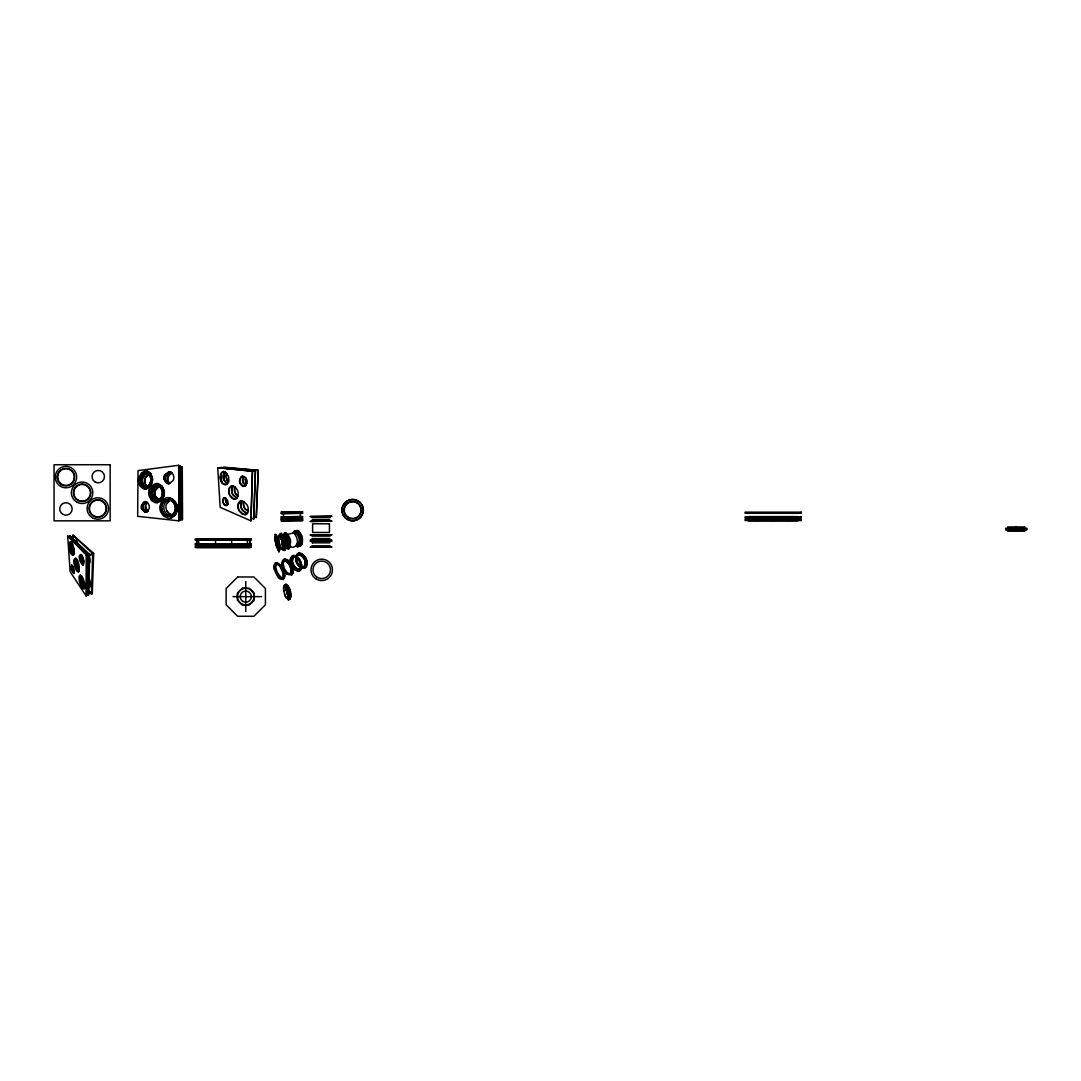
<?xml version="1.0" encoding="UTF-8"?>
<svg xmlns="http://www.w3.org/2000/svg" width="1081" height="1081" viewBox="0 0 1081 1081"><rect width="100%" height="100%" fill="white"/><g stroke="black" fill="none" stroke-linecap="round" stroke-linejoin="round"><path stroke-width="1.5" d="M278.884 549.094L278.506 545.27A46.915 46.915 0 0 0 277.439 540.568L275.371 536.041L275.331 540.324A45.632 45.632 0 0 0 276.587 545.973L278.587 550.256L277.614 545.743A41.605 41.605 0 0 1 276.466 540.676L276.263 539.23A15.634 15.634 0 0 1 276.141 536.96M72.724 566.079L72.792 567.16A14.729 14.729 0 0 0 73.711 570.795L73.643 573.525L71.927 570.998A15.864 15.864 0 0 1 71.17 568.052L71.549 564.822L73.454 567.701A15.985 15.985 0 0 1 74.116 570.376L74.238 571.835M86.075 595.928L86.223 555.026L67.684 536.054L87.223 554.796L86.912 595.645L86.075 595.928L70.143 571.727L67.684 536.054M287.262 586.726A8.445 8.445 0 0 1 287.681 587.429A21.931 21.931 0 0 1 288.735 590.375L289.83 596.496L289.005 599.671L288.843 591.604L287.046 586.794L285.06 584.632M86.223 555.026L87.872 555.404M87.993 595.293L88.534 554.512L69.576 535.73L89.534 554.283L88.831 595.009L87.993 595.293L87.466 593.415M300.748 541.351L300.68 539.433A14.607 14.607 0 0 0 300.072 536.595L297.761 532.717M82.386 556.147L83.21 558.161A16.418 16.418 0 0 1 83.75 560.458L83.088 565.241L80.278 561.89A16.161 16.161 0 0 1 79.521 558.701C77.616 554.377 82.683 553.161 82.413 557.323A14.621 14.621 0 0 0 83.467 561.755L83.926 562.769M250.954 520.839L252.454 471.208L250.954 520.839L220.2 507.367L217.7 467.668L252.454 471.208M91.98 554.485L88.534 554.512M91.453 594.145L92.696 553.58L72.995 535.176L93.682 553.364L92.277 593.874L91.453 594.145L88.899 590.55M253.616 519.164L255.427 470.762L253.9 518.988L251.319 518.204M295.613 557.526L296.316 561.674A10.81 10.81 0 0 0 297.437 564.025M307.22 563.242L305.464 567.539A3.216 3.216 0 0 1 304.301 568.147L301.626 567.93M256.143 517.583L258.224 470.33L256.413 517.407L253.967 516.704M296.694 558.053L297.153 561.323A10.283 10.283 0 0 0 298.248 563.593L300.532 565.998M291.329 571.606L290.113 574.349L286.87 573.565M295.181 569.836C299.788 574.011 303.491 566.836 300.977 562.877A14.418 14.418 0 0 0 299.356 559.539C296.14 551.864 287.141 557.08 291.221 563.796A14.404 14.404 0 0 0 292.586 566.647L295.586 569.944L298.964 570.957A2.824 2.824 0 0 0 299.748 570.714A2.946 2.946 0 0 0 300.721 569.944L301.504 568.444A6.324 6.324 0 0 0 301.707 567.403L301.14 562.796A14.364 14.364 0 0 0 299.532 559.472L296.289 556.175A6.459 6.459 0 0 0 295.613 555.81L293.748 555.391A2.959 2.959 0 0 0 292.681 555.607L292.627 555.634A2.797 2.797 0 0 0 291.924 556.08L290.397 559.215A11.729 11.729 0 0 0 291.384 564.552M280.114 535.23L279.033 535.419L280.209 533.744A2.703 2.703 0 0 1 280.857 534.433A11.783 11.783 0 0 1 281.898 536.446A34.106 34.106 0 0 1 284.181 546.121M283.749 547.77L283.762 547.567A11.405 11.405 0 0 0 283.762 546.175L281.992 537.946A16.864 16.864 0 0 0 281.695 537.243L281.168 536.19M74.049 553.729L73.927 549.607A24.417 24.417 0 0 0 73.319 546.662C72.94 540.405 67.319 540.662 69.238 547A24.052 24.052 0 0 0 70.089 550.999C70.711 557.134 76.278 555.58 72.67 550.351A22.525 22.525 0 0 1 71.859 546.324L71.778 545.31A12.567 12.567 0 0 1 71.832 542.919M305.977 564.012L305.599 560.282A10.634 10.634 0 0 0 304.315 557.62L302.072 555.31A3.959 3.959 0 0 0 298.383 554.499M288.924 597.023L288.951 596.766A10.215 10.215 0 0 0 288.924 595.28L288.938 595.28M286.06 547.121L286.114 546.513A12.607 12.607 0 0 0 286.114 545.216L284.452 537.635A10.31 10.31 0 0 0 283.357 535.446M307.193 563.917L307.126 564.552A6 6 0 0 1 306.774 565.822L306.315 566.701A3.5 3.5 0 0 1 305.112 567.809L305.112 567.795M293.221 533.041L287.6 534.325A2.392 2.392 0 0 1 288.127 534.784L290.046 538.784A20.904 20.904 0 0 1 290.681 541.649C287.735 551.432 299.302 547.054 297.275 540.149A15.823 15.823 0 0 0 296.68 537.379L294.559 533.555A1.689 1.689 0 0 0 293.046 532.974M284.695 547.945L284.722 547.581A11.175 11.175 0 0 0 284.749 546.391L284.181 542.013A29.282 29.282 0 0 0 283.073 538.014L282.722 537.135A9.783 9.783 0 0 0 281.817 535.379A3.229 3.229 0 0 0 281.519 535.027M248.333 511.205L248.076 507.354A10.553 10.553 0 0 0 246.819 504.584L243.887 501.706L240.914 501.098A3.324 3.324 0 0 0 239.563 501.665L237.915 504.341L238.131 508.489A10.567 10.567 0 0 0 239.266 511.056L241.941 513.88L245.346 514.691A3.324 3.324 0 0 0 246.725 514.07L248.333 511.205L245.225 508.732A9.486 9.486 0 0 1 243.833 505.813L243.522 503.543A6.527 6.527 0 0 1 243.793 501.652M300.464 567.093L300.059 562.904A11.661 11.661 0 0 0 298.775 560.242L296.194 557.593L293.613 556.972A2.257 2.257 0 0 0 292.546 557.512L291.505 559.904L292.019 563.714A11.688 11.688 0 0 0 293.154 566.066L295.802 568.863L298.329 569.538A2.257 2.257 0 0 0 299.423 569.038L300.464 567.093A6.081 6.081 0 0 1 299.788 566.539L298.586 565.485M287.83 597.779L287.56 598.482M175.365 510.164C176.271 505.705 173.676 500.273 168.852 499.598A6.04 6.04 0 0 0 165.636 500.084L162.839 502.462L161.447 506.043A9.837 9.837 0 0 0 162.082 511.286L164.393 514.57L168.231 516.272A6.013 6.013 0 0 0 170.893 515.934L173.906 513.624L175.554 509.083A9.891 9.891 0 0 0 175.041 505.111C173.595 498.827 164.015 497.557 162.015 504.111M286.978 538.595C280.736 533.055 286.154 529.041 288.559 538.622A29.336 29.336 0 0 1 289.397 542.419C290.64 545.216 289.168 552.364 286.019 547.378M227.875 504.097L227.929 501.976A6.864 6.864 0 0 0 227.267 499.976L224.294 497.638A1.513 1.513 0 0 0 223.591 497.882L222.645 501.381A6.824 6.824 0 0 0 223.47 503.651C224.253 507.057 229.956 505.232 226.672 502.679A6.297 6.297 0 0 1 225.699 499.611A4.446 4.446 0 0 1 225.834 498.192M177.054 511.394L177.216 510.637A11.972 11.972 0 0 0 176.744 504.449L172.419 498.882L168.352 497.679M175.311 510.367L175.054 511.462M79.17 571.092L79.143 566.106A23.701 23.701 0 0 0 78.427 563.12C77.656 556.256 71.859 557.728 74.251 564.052A23.552 23.552 0 0 0 75.116 567.457C75.508 568.876 77.562 573.862 79.17 571.092A4.54 4.54 0 0 1 78.67 570.498L76.954 566.998A22.512 22.512 0 0 1 76.089 563.606L75.819 561.201A8.797 8.797 0 0 1 76.008 558.607L76.089 558.472M282.425 545.919A9.702 9.702 0 0 1 282.465 548.526L282.411 548.513M295.937 545.527L295.775 545.554A5.621 5.621 0 0 0 296.18 545.973L297.532 546.756A1.527 1.527 0 0 0 298.14 546.756L299.869 544.689L300.126 539.932A18.755 18.755 0 0 0 299.356 536.365L296.518 531.528M140.206 477.451L140.273 483.626L143.611 487.099A4.324 4.324 0 0 0 145.665 487.274L148.8 485.491L150.583 482.302A9.648 9.648 0 0 0 151.002 478.802L149.705 474.856L147.34 472.87A4.324 4.324 0 0 0 145.232 472.6L142.192 474.127L140.084 477.707A9.648 9.648 0 0 0 139.706 481.018M71.265 542.081L71.089 542.784A13.107 13.107 0 0 0 71.143 546.635A23.174 23.174 0 0 0 71.724 549.959L73.738 554.445M292.883 533.095L294.816 530.947A2.324 2.324 0 0 1 296.478 531.555M161.88 504.449L161.704 510.056L164.636 514.705M295.897 555.958L297.383 553.769A3.216 3.216 0 0 1 298.572 553.256L301.748 553.877L304.991 556.972A12.607 12.607 0 0 1 306.531 560.161L306.774 560.985M176.649 512.286L174.582 515.718L171.298 517.84M166.555 503.922L169.893 500.152A7.013 7.013 0 0 1 173.136 502.395A8.405 8.405 0 0 1 173.852 503.314M223.497 471.505L221.375 473.127L220.483 476.924A10.58 10.58 0 0 0 221.105 480.41L222.632 483.099L224.97 484.666A2.797 2.797 0 0 0 226.051 484.707M174.825 511.921C174.946 513.948 169.798 516.434 170.906 515.907M284.384 585.294L284.898 584.672L284.438 585.199A3.892 3.892 0 0 0 284.127 586.375L285.114 587.145A10.932 10.932 0 0 1 286.303 589.537L286.978 592.969A16.553 16.553 0 0 0 287.627 594.793M141.854 474.816A7.581 7.581 0 0 0 140.949 476.153L140.746 476.572A8.945 8.945 0 0 0 140.111 478.451M140.76 476.545L142.368 474.019M286.046 547.243C288.586 549.797 288.276 543.743 287.965 542.392A25.93 25.93 0 0 0 287.262 539.257M165.825 475.208L169.92 472.235A4.283 4.283 0 0 1 170.879 472.248L172.974 474.127L173.811 476.775A6.878 6.878 0 0 1 172.987 480.64L169.149 483.531A4.27 4.27 0 0 1 166.406 483.058L163.853 479.153A6.851 6.851 0 0 1 164.569 474.924L168.677 471.897A4.256 4.256 0 0 1 171.014 472.302M287.546 598.212L287.762 597.536A16.945 16.945 0 0 0 286.046 589.672M296.37 556.229L297.194 555.242A2.662 2.662 0 0 1 298.342 554.729L300.991 555.296L303.68 557.918A10.796 10.796 0 0 1 304.977 560.58L305.301 564.701L303.72 567.093M284.803 534.595L284.492 535.379A8.472 8.472 0 0 0 284.33 537.284M296.518 556.323L297.329 555.391A2.581 2.581 0 0 1 298.437 554.931L300.964 555.485L303.572 558.026A10.459 10.459 0 0 1 304.828 560.607L305.207 564.228L304.058 566.593A2.581 2.581 0 0 1 302.977 567.16L301.734 567.201M168.717 475.599L172.095 473.046M276.398 564.255L275.804 566.106A8.053 8.053 0 0 0 275.912 567.714L276.736 570.809A18.688 18.688 0 0 0 277.966 573.43L280.182 576.416A6.878 6.878 0 0 0 281.33 577.349L282.776 577.822M75.413 557.999L74.765 560.363A13.202 13.202 0 0 0 74.805 561.998L75.048 563.863A23.093 23.093 0 0 0 75.913 567.255L77.629 570.768A3.094 3.094 0 0 0 78.764 571.849M168.285 475.343L171.879 472.856M280.898 533.487L282.817 535.973A20.336 20.336 0 0 1 283.303 537.162L285.249 545.81A21.782 21.782 0 0 1 285.316 546.81L284.857 550.04M279.101 551.796L278.749 544.865A58.82 58.82 0 0 0 277.858 540.878L275.169 534.406L275.02 539.743A56.036 56.036 0 0 0 276.52 546.54L278.817 551.823L279.601 549.243A24.431 24.431 0 0 0 279.52 548.148L279.006 544.81A57.496 57.496 0 0 0 278.114 540.824L276.114 535.19A3.986 3.986 0 0 0 275.777 534.676M294.046 533.19L296.437 533.001L298.68 536.906A15.229 15.229 0 0 1 299.302 539.73L298.775 544.405L296.626 545.054M146.205 503.016L146.962 502.206M80.899 554.364L80.399 555.675A8.567 8.567 0 0 0 80.345 557.539L80.426 558.499A15.85 15.85 0 0 0 81.183 561.674L82.588 564.363A2.378 2.378 0 0 0 83.372 565.025M89.372 563.498L89.845 562.471A10.999 10.999 0 0 0 89.358 557.269M243.387 476.937L244.644 476.816L246.509 479.099A6.959 6.959 0 0 1 247.144 482.072L244.955 486.166A2.757 2.757 0 0 1 243.887 486.409L241.806 485.693L240.077 483.464A6.972 6.972 0 0 1 239.455 480.667L241.441 476.545A2.77 2.77 0 0 1 242.847 476.208L243.914 476.424A5.473 5.473 0 0 0 243.711 482.721M80.359 574.984L79.021 576.592L79.345 581.024A23.836 23.836 0 0 0 80.345 584.483C81.399 590.915 87.075 589.334 84.534 583.254A23.931 23.931 0 0 0 83.696 580.2C83.48 578.808 80.453 572.741 79.818 576.497A9.567 9.567 0 0 0 79.805 578.308M70.603 541.54L69.9 544.351A16.269 16.269 0 0 0 69.981 546.229L70.049 546.837A23.755 23.755 0 0 0 70.697 550.175L72.697 554.675A2.311 2.311 0 0 0 73.454 555.337M283.762 534.5L285.587 534.163A2.432 2.432 0 0 1 286.154 534.69L288.181 539.054A24.741 24.741 0 0 1 288.87 542.189L288.803 547.243L286.843 548.175M299.856 544.716L300.369 543.919A6.554 6.554 0 0 0 300.815 542.013M147.759 511.286L149.259 508.178A6.918 6.918 0 0 0 149.043 505.178L147.8 502.922L145.584 501.679A3.108 3.108 0 0 0 144.111 501.814L141.287 505.773A6.932 6.932 0 0 0 141.476 508.651L144.8 512.218A3.108 3.108 0 0 0 146.286 512.164L147.759 511.286L145.867 509.192M233.347 485.923L232.118 488.207A7.891 7.891 0 0 0 231.929 490.909L231.996 491.49A9.783 9.783 0 0 0 232.996 494.53L236.617 497.909A3.932 3.932 0 0 0 237.05 498.017M88.953 587.564L90.209 586.456L90.385 583.402A19.85 19.85 0 0 0 89.101 578.132M225.226 471.951L223.605 471.492A2.648 2.648 0 0 0 222.429 471.789L220.605 474.046L220.146 477.464A10.715 10.715 0 0 0 220.767 480.477C221.74 486.68 230.145 485.328 228.794 479.072A10.688 10.688 0 0 0 228.159 475.829L225.226 471.951L223.645 474.802A9.513 9.513 0 0 0 224.24 480.14M233.158 485.869L231.739 488.517A7.891 7.891 0 0 0 231.577 490.436L231.685 491.585A9.837 9.837 0 0 0 232.685 494.625L236.307 498.017A3.851 3.851 0 0 0 236.928 498.165M280.506 533.636L280.641 533.541A8.135 8.135 0 0 1 282.114 536.757M284.235 560.904L283.371 562.593A6.324 6.324 0 0 0 283.276 563.931L284.006 567.43A14.769 14.769 0 0 0 285.195 569.93L287.073 572.349A6.824 6.824 0 0 0 288.343 573.362L290.37 573.849M295.883 531.122L296.343 530.771A1.676 1.676 0 0 1 297.194 530.555L299.396 531.852L301.558 535.906A17.391 17.391 0 0 1 302.315 539.433L302.072 543.851L300.329 546.189M144.8 474.654L142.543 478.532L142.638 483.234M224.929 471.789L223.267 475.127A9.688 9.688 0 0 0 223.943 480.302L227.267 483.977L224.199 480.153M285.452 584.821L285.897 584.483A3.932 3.932 0 0 1 287.478 585.956L287.924 586.51A15.796 15.796 0 0 1 288.83 588.429L290.33 593.996A14.08 14.08 0 0 1 290.478 597.834M142.489 473.91L147.246 472.843M144.908 474.545L147.354 473.194A4.202 4.202 0 0 0 146.57 473.154L143.651 474.6L141.638 478.005A8.999 8.999 0 0 0 141.395 482.126L142.949 485.531L145.34 487.031M284.019 586.429L285.195 586.159M283.317 579.659L284.344 576.565L283.249 571.552A23.593 23.593 0 0 0 281.452 567.755C278.344 559.053 270.453 564.133 275.128 571.227A23.687 23.687 0 0 0 276.628 574.416C279.56 583.281 288.478 578.93 283.573 570.998A19.228 19.228 0 0 0 282.087 567.876L278.101 563.377L275.29 562.701M290.613 567.566A15.607 15.607 0 0 0 289.195 564.593C286.451 558.08 279.601 562.106 283.019 567.849A15.175 15.175 0 0 0 284.317 570.349C286.546 577.376 296.856 575.727 292.221 567.16A18.12 18.12 0 0 0 290.519 563.593C289.14 558.688 280.965 557.174 282.249 563.809M290.235 597.847A2.067 2.067 0 0 1 289.776 599.442L290.735 596.226L289.681 590.145A20.296 20.296 0 0 0 288.546 587.24M291.613 575.146L291.708 575.092A2.189 2.189 0 0 0 292.181 574.741L293.221 571.876L292.424 567.066A18.026 18.026 0 0 0 290.708 563.512L287.492 559.904L284.681 558.958A2.189 2.189 0 0 0 284.127 559.107L284.127 559.107M290.113 574.349L290.803 573.984A1.824 1.824 0 0 0 291.208 573.687L292.019 571.903A6.027 6.027 0 0 0 292.086 571.214L291.384 567.201A15.269 15.269 0 0 0 289.978 564.241L287.303 561.201L284.884 560.363A1.824 1.824 0 0 0 284.411 560.499L282.614 561.89L282.29 564.755M224.105 497.665L222.889 499.881A5.391 5.391 0 0 0 222.916 500.922L222.97 501.273A6.797 6.797 0 0 0 223.794 503.543L225.726 505.395A1.851 1.851 0 0 0 226.875 505.516M147.07 488.571L149.786 486.774L151.989 482.869A11.729 11.729 0 0 0 152.448 478.018L150.718 473.451L147.165 471.059M158.448 500.152L158.502 500.125A5.364 5.364 0 0 1 157.785 500.408M145.976 501.76L143.557 504.678A6.608 6.608 0 0 0 143.665 508.759L146.894 511.921M231.685 485.842L229.429 488.22L229.091 492.341A10.283 10.283 0 0 0 230.118 495.449L233.766 498.936A3.405 3.405 0 0 0 235.739 499.017M288.735 549.27L289.816 546.972L289.627 542.365A29.011 29.011 0 0 0 288.789 538.581L286.343 533.352A1.838 1.838 0 0 0 285.087 532.541M145.665 501.692L142.868 505.003A6.716 6.716 0 0 0 142.935 508.489L144.408 511.029L146.584 512.056M279.033 535.419L278.452 537.054A15.445 15.445 0 0 0 278.56 539.149L278.56 539.149M146.408 488.788L149.624 486.761L151.84 482.856A11.81 11.81 0 0 0 152.353 478.545L150.745 473.681L147.827 471.275A5.297 5.297 0 0 0 145.246 470.951L141.53 472.843L138.976 477.221A11.823 11.823 0 0 0 138.517 481.248L139.922 485.896L143.246 488.693A5.27 5.27 0 0 0 145.138 488.977L145.921 488.936M178.919 520.839L178.689 465.289L138.03 470.6L137.652 516.326L178.919 520.839L178.689 465.289M179.432 520.38L180.568 520.285L180.311 465.938L179.189 465.83M180.568 519.623L182.554 519.623L182.27 466.722L180.311 466.722M299.842 545L301.315 543.243L301.585 539.27A14.661 14.661 0 0 0 300.964 536.352L298.559 532.365M88.858 593.104L90.939 592.293M288.303 598.334L287.37 598.631A3.162 3.162 0 0 0 288.303 599.698L288.559 599.698M242.482 476.208L240.671 477.491L239.833 479.869A6.824 6.824 0 0 0 240.414 483.383L243.522 486.247A2.865 2.865 0 0 0 244.752 486.247M283.668 560.809L286.533 561.539L289.195 564.593A15.12 15.12 0 0 1 290.478 567.579C294.154 572.916 287.168 577.213 284.681 570.917M287.235 548.256L288.141 543.838M156.164 500.895L160.245 499.26L162.461 495.233A9.634 9.634 0 0 0 162.609 491.544L160.772 487.382L157.961 485.491A5.175 5.175 0 0 0 155.056 485.45L151.826 487.72L150.273 491.058A9.607 9.607 0 0 0 150.259 495.247L151.786 498.571L155.015 500.787A5.148 5.148 0 0 0 157.326 500.841L161.569 497.449L162.515 491.274M279.641 550.229L280.168 548.27A18.242 18.242 0 0 0 280.087 547.054L279.682 544.284A44.497 44.497 0 0 0 278.939 541.013L277.249 536.338A3.216 3.216 0 0 0 276.898 535.811L276.344 535.622M282.1 549.31L283.195 549.026M87.223 555.431L87.926 555.215M89.52 554.918L92.047 554.296M92.696 553.58L93.682 553.364M145.259 501.638L143.057 503.003L141.989 505.381A6.837 6.837 0 0 0 142.111 508.583L143.597 511.137L145.786 512.178M170.149 516.096L164.785 514.826M146.57 488.801L144.827 488.99M284.56 550.364L284.181 550.283A10.053 10.053 0 0 0 284.087 546.324M275.101 534.392L275.777 534.676M296.951 530.568L297.045 530.555A2.473 2.473 0 0 1 298.802 531.136M157.988 485.815L154.894 487.288L152.84 490.666A8.891 8.891 0 0 0 152.799 495.639L154.678 498.909L157.61 500.462A5.337 5.337 0 0 1 155.961 499.841M71.9 537.081L73.494 536.622M157.218 502.665L161.785 500.192L164.109 495.517A11.742 11.742 0 0 0 164.136 490.585L161.974 486.099L157.623 483.599M284.195 586.348L285.1 586.942A11.202 11.202 0 0 1 286.343 589.415L286.303 589.496M147.543 473.356L144.57 474.775L142.787 477.505A8.878 8.878 0 0 0 142.3 482.126L143.651 485.342L145.84 486.95A4.243 4.243 0 0 1 145.151 487.045M281.344 519.164L282.749 518.988M302.504 518.258L281.344 518.258M249.535 545.202L196.377 545.054M311.855 540.986L310.45 541.149L331.637 541.149L311.923 540.986M157.475 485.693L153.732 487.504L151.813 491.193A9.067 9.067 0 0 0 151.786 495.112L153.57 498.706L157.177 500.557M140.017 482.748L140.111 483.072A6.175 6.175 0 0 0 142.854 486.801C148.016 489.058 151.989 482.396 150.854 477.87M220.835 467.924L255.427 470.762M223.794 467.627L258.224 470.33M167.812 499.611L168.501 499.584M748.349 516.583L797.467 516.583M281.357 517.975L302.531 517.975M281.249 518.123L302.639 518.123M799.791 518.258L746.471 517.975M747.876 518.434L797.94 518.434M799.791 519.164L746.471 519.434M302.639 519.299L281.249 519.299L302.531 519.164L301.099 518.988M281.317 519.434L302.531 519.434M748.349 520.839L797.467 520.839M1007.6 526.933L1024.869 526.933M1005.681 528.339L1026.788 528.339M1005.681 528.609L1026.788 528.609M1007.127 528.785L1025.342 528.785M1005.681 529.514L1026.788 529.514M1005.681 529.798L1026.788 529.798M1007.6 531.203L1024.869 531.203M312.395 538.568L329.719 538.568L329.719 539.973M196.377 539.081L249.9 539.081M310.355 540.108L331.745 540.108M311.923 540.419L331.61 540.257L310.423 540.243L311.855 540.419M310.355 541.284L331.745 541.284M312.395 542.838L329.719 542.838L329.719 541.432M233.955 545.189L249.9 544.919M196.377 547.499L249.9 547.499M233.023 596.631L261.643 596.631M159.907 486.599C150.083 479.991 145.949 500.922 156.164 500.638M284.249 534.19L287.208 539.324A25.133 25.133 0 0 1 287.87 542.351M223.767 467.127L257.927 470.37M220.808 467.397L255.102 470.803M217.7 467.668L252.116 471.262M249.535 546.094L196.512 546.094L249.9 546.378M232.415 545.932L233.82 546.094M216.268 545.932L217.673 546.094M301.721 567.376L303.018 567.363A2.662 2.662 0 0 0 304.153 566.795M146.746 472.735L150.435 476.343M169.812 497.882L174.676 500.814M299.14 546.135L299.694 546.256A1.676 1.676 0 0 0 300.491 546.121L302.261 543.797L302.518 539.392A17.269 17.269 0 0 0 301.761 535.852L298.842 531.109M84.264 588.915L83.859 588.686A5.608 5.608 0 0 1 82.751 587.429L81.143 584.253A23.377 23.377 0 0 1 80.143 580.794L79.791 578.308M245.928 485.464L243.211 483.058M279.141 535.446L281.101 539.257M145.732 486.909L145.503 486.815A5.864 5.864 0 0 1 142.692 483.221M246.049 485.328L243.468 482.869A5.716 5.716 0 0 1 243.306 476.897M248.225 511.57L245.036 509.016A9.526 9.526 0 0 1 243.576 506.016L243.225 503.665A6.418 6.418 0 0 1 243.576 501.543M281.817 549.053L280.844 547.77A14.756 14.756 0 0 1 280.168 546.135L279.993 545.594M158.745 500.003L155.353 496.301A8.499 8.499 0 0 1 155.448 490.058L159.083 486.315L155.556 490.098A8.486 8.486 0 0 0 155.488 496.274L158.812 499.976A5.905 5.905 0 0 0 159.569 499.476A6.932 6.932 0 0 0 161.191 497.638M281.844 549.27L280.857 547.932A15.323 15.323 0 0 1 280.155 546.243L279.844 545.135M143.165 486.626L143.124 486.612A4.581 4.581 0 0 1 142.516 486.247M227.821 504.259L226.294 502.665A6.418 6.418 0 0 1 225.416 500.017L225.389 499.719A4.283 4.283 0 0 1 225.605 498.03M165.285 514.894L165.352 514.934A6.945 6.945 0 0 0 166.366 515.475M237.888 496.503L235.59 494.017A9.216 9.216 0 0 1 234.361 489.639A7.013 7.013 0 0 1 234.861 486.72L232.226 485.774A3.04 3.04 0 0 0 230.929 486.099L229.037 488.436L228.767 492.436A10.351 10.351 0 0 0 229.794 495.557L232.145 498.382L234.753 499.233A3.04 3.04 0 0 0 236.063 498.854L237.928 496.355L238.158 492.706A10.378 10.378 0 0 0 237.361 489.99L234.942 486.761M165.123 514.772L165.082 514.745A7.364 7.364 0 0 1 164.353 514.137M148.043 510.989L146.692 509.543M300.275 567.187L297.532 563.944A10.472 10.472 0 0 1 296.424 561.661L296.113 560.485M237.955 496.247L235.807 493.76A9.188 9.188 0 0 1 234.672 489.558A7.135 7.135 0 0 1 235.077 486.882M147.043 486.518L145.07 483.693A8.364 8.364 0 0 1 145.273 477.829L148.732 474.113L145.367 477.883A8.189 8.189 0 0 0 145.476 484.423L147.124 486.477A5.675 5.675 0 0 0 148.192 485.734M152.867 499.327L153.137 499.544A5.527 5.527 0 0 0 154.502 500.314M142.151 485.964L141.787 485.626A6.013 6.013 0 0 1 140.881 484.41M282.938 550.243L282.222 549.27M160.029 486.707L162.474 491.085M295.613 545.608C298.991 549.405 300.95 542.648 299.923 539.987A18.89 18.89 0 0 0 299.153 536.406L297.045 532.284L294.775 530.96A1.567 1.567 0 0 0 294.181 531.217L293.275 532.474A5.635 5.635 0 0 0 293.059 533.068M228.348 482.207L227.213 480.68M279.52 564.687L281.668 567.66A23.431 23.431 0 0 1 283.479 571.444M228.456 481.923L227.794 481.072A8.553 8.553 0 0 1 226.821 473.356M83.764 564.066L82.17 560.89A15.58 15.58 0 0 1 81.588 558.228L81.48 556.837M84.872 587.253L82.98 583.699A22.363 22.363 0 0 1 81.98 580.267L81.629 577.268A8.945 8.945 0 0 1 81.683 576.119M297.883 564.458L299.815 566.376A5.864 5.864 0 0 0 300.518 566.795M298.383 565.431L297.518 564.241A12.648 12.648 0 0 1 296.194 561.498L295.978 560.782M294.343 566.106L296.626 568.322L298.951 568.93A2.257 2.257 0 0 0 299.802 568.633M82.17 581.092L84.791 584.767M298.207 533.663L299.613 536.446A14.648 14.648 0 0 1 300.288 539.392L300.342 541.959A7.743 7.743 0 0 1 300.194 542.878M79.359 570.133L77.683 566.62A22.147 22.147 0 0 1 76.873 563.336L76.616 561.025A10.378 10.378 0 0 1 76.683 559.228M175.19 501.638L176.622 504.462A12.107 12.107 0 0 1 177.27 509.367L175.811 514.272L171.501 517.772A7.378 7.378 0 0 1 168.231 518.164L163.555 516.042L160.745 512.029A12.094 12.094 0 0 1 159.88 506.543L161.664 501.273L165.069 498.355A7.391 7.391 0 0 1 169.001 497.733M288.114 545.716L286.951 543.094A20.539 20.539 0 0 1 286.073 539.23L285.952 537.77A10.891 10.891 0 0 1 285.992 536.176M166.839 511.002L169.149 513.745L172.082 514.948L169.231 513.691L166.947 510.948A8.662 8.662 0 0 1 166.42 503.908L169.96 500.165A6.243 6.243 0 0 0 169.528 500.044M287.695 587.429L288.303 588.699A20.877 20.877 0 0 1 289.789 594.564L289.884 596.036A8.27 8.27 0 0 1 289.843 596.861M289.532 588.388L289.573 588.469A17.769 17.769 0 0 1 290.667 591.915L290.992 593.834A9.797 9.797 0 0 1 291.005 596.347A3.094 3.094 0 0 1 290.857 596.847M280.628 537.946L279.195 535.676L278.52 537.216A14.877 14.877 0 0 0 278.614 539.257M280.695 537.906L280.898 538.662M284.992 595.145L285.127 595.496A14.229 14.229 0 0 0 285.803 597.104L286.641 598.32L285.789 596.969A13.688 13.688 0 0 1 285.127 595.496L284.871 594.793M284.533 593.739L284.857 594.861M150.489 476.491L150.813 477.694M284.816 594.739L284.546 593.888M281.019 538.824L281.29 539.851M284.492 593.618L283.884 590.915M283.844 571.795L284.465 575.16M282.722 566.579L283.127 567.836A15.661 15.661 0 0 0 284.249 570.43M290.721 568.309L291.181 570.93M292.492 561.634L292.924 563.35A11.445 11.445 0 0 0 293.924 565.687M292.465 562.161L292.802 563.35A11.08 11.08 0 0 0 294.005 565.606L295.802 567.89A6 6 0 0 0 297.153 568.782L298.815 569.147A2.473 2.473 0 0 0 299.396 569.052M281.695 541.095L282.019 542.5M139.976 482.572L139.989 481.694M281.965 542.5L282.33 544.216M282.033 542.851L282.209 543.824M295.978 560.471L295.951 558.377A5.797 5.797 0 0 1 296.072 557.512M283.668 589.753L283.654 589.631A11.269 11.269 0 0 1 283.6 587.834L283.844 586.645L283.654 587.902A10.81 10.81 0 0 0 283.722 589.713L283.83 590.861M282.263 544.148L282.479 545.216M278.736 540.27L278.587 539.419M282.317 544.473L282.56 546.04A9.959 9.959 0 0 1 282.546 548.743M307.085 561.715L307.072 563.309M307.031 562.579L306.693 560.08A12.567 12.567 0 0 0 305.139 556.891L301.896 553.81A4.54 4.54 0 0 0 298.167 553.242M292.356 561.593L293.437 557.391A2.257 2.257 0 0 1 294.194 556.918M295.883 559.89L295.816 558.296A6.027 6.027 0 0 1 295.937 557.445M288.897 594.834L287.33 588.821A9.337 9.337 0 0 0 286.181 586.713A1.676 1.676 0 0 0 285.33 586.091M79.156 569.836L79.075 569.106A14.067 14.067 0 0 0 78.359 566.241L77.319 564.214A2.27 2.27 0 0 0 76.954 563.836M292.289 561.039L292.262 560.026A5.391 5.391 0 0 1 292.532 558.458L293.167 557.364A2.459 2.459 0 0 1 293.627 556.972M69.576 535.73L69.657 537.068M70.022 543L70.387 548.878M221.146 473.559L221.578 481.518M224.064 473.397L224.416 480.64M72.995 535.176L73.143 538.27M73.589 547.783L73.859 553.269M240.55 504.827L240.914 507.219A9.986 9.986 0 0 0 242.414 510.3L245.63 512.948A4.527 4.527 0 0 0 247.481 513.286M181.811 466.546L182.094 519.772M179.824 465.749L180.081 520.461M1016.235 526.933L1016.235 529.514M1016.235 529.798L1016.235 531.203M788.833 516.583L788.833 519.164M788.833 519.434L788.833 520.839M773.131 516.583L773.131 519.164M773.131 519.434L773.131 520.839M756.984 516.583L756.984 519.164M756.984 519.434L756.984 520.839M330.056 516.529L330.056 517.65L311.99 517.65L311.99 516.529M330.056 534.987L330.056 536.108L311.99 536.108L311.99 534.987M330.056 546.959L330.056 545.837L311.99 545.837L311.99 546.959M329.719 521.15L329.719 519.745L312.328 519.745L312.328 521.15M312.328 538.568L312.328 539.973M312.328 541.432L312.328 542.838M300.95 512.151L300.95 513.272M300.95 516.853L300.95 517.975M300.95 519.434L300.95 520.556M300.342 513.543L300.342 516.583M283.506 513.543L283.506 516.583M282.884 512.151L282.884 513.272M282.884 516.853L282.884 517.975M282.884 519.434L282.884 520.556M249.9 540.203L196.377 540.203M249.9 543.797L196.377 543.797M249.792 540.203L249.792 543.797M249.792 544.919L249.792 546.378M249.63 540.203L249.63 543.797M249.63 544.919L249.508 546.378M247.36 540.486L247.36 543.513M245.779 581.551L245.779 611.508M231.658 540.486L231.658 543.513M215.511 540.486L215.511 543.513M198.674 540.486L198.674 543.513M196.972 540.203L196.85 543.797M196.972 544.919L196.85 546.378L196.688 544.919M196.688 540.203L196.58 543.797M246.468 514.326A4.067 4.067 0 0 1 243.225 514.178L239.577 510.908A10.499 10.499 0 0 1 238.442 508.34L238.185 504.462L239.604 501.746A3.378 3.378 0 0 1 240.414 501.233M240.631 504.813A5.662 5.662 0 0 1 241.725 501.003M241.928 501.03A5.743 5.743 0 0 0 240.928 504.692L241.212 507.084A9.932 9.932 0 0 0 242.712 510.151L245.928 512.786A4.608 4.608 0 0 0 247.59 513.137M246.9 483.626A6.081 6.081 0 0 1 245.346 479.288M245.306 479.288A5.594 5.594 0 0 1 245.59 477.653M246.995 483.288A6.067 6.067 0 0 1 245.644 479.329A5.689 5.689 0 0 1 245.792 477.91M227.388 480.572A8.499 8.499 0 0 1 226.591 473.113M149.651 483.91A7.121 7.121 0 0 1 148.232 485.693M150.759 480.221A9.188 9.188 0 0 1 149.854 483.545M150.772 478.788A8.878 8.878 0 0 0 150.583 477.518A7.513 7.513 0 0 0 149.881 475.613M148.489 473.883A5.635 5.635 0 0 1 149.678 475.289M145.232 472.883A4.148 4.148 0 0 1 146.124 472.87M142.597 474.073A5.729 5.729 0 0 1 143.503 473.451M144.354 486.99A4.135 4.135 0 0 1 143.665 486.828M162.42 493.774A8.959 8.959 0 0 1 161.42 497.26M161.434 488.801A8.783 8.783 0 0 1 162.42 492.26M159.312 486.464A6.527 6.527 0 0 1 161.204 488.436M156.137 486.45A5.243 5.243 0 0 1 158.029 485.828M153.57 486.45A5.743 5.743 0 0 1 154.542 485.937M151.421 488.761A7.108 7.108 0 0 1 152.88 486.977M151.178 497.179A8.81 8.81 0 0 1 151.205 489.355M152.637 499.125A6.932 6.932 0 0 1 151.394 497.53M156.11 499.625A7.648 7.648 0 0 1 156.313 486.747M173.879 513.137A6.837 6.837 0 0 1 172.352 514.759M175.244 509.097A8.729 8.729 0 0 1 174.136 512.759M174.109 503.705A9.472 9.472 0 0 1 175.244 507.475M168.852 499.922A5.513 5.513 0 0 0 167.731 500.314C161.245 503.381 163.136 514.732 170.298 515.461A5.756 5.756 0 0 0 171.136 515.475M162.88 502.935A6.648 6.648 0 0 1 165.717 500.354M161.623 506.759A8.81 8.81 0 0 1 162.38 503.814M162.636 511.881A9.472 9.472 0 0 1 161.623 508.286M164.258 514.056A8.283 8.283 0 0 1 162.866 512.272M170.555 472.113A4.27 4.27 0 0 0 169.217 472.046L165.109 475.045A6.702 6.702 0 0 0 164.569 479.991L166.623 482.923A4.297 4.297 0 0 0 168.15 483.572M171.136 472.356A4.297 4.297 0 0 0 170.447 472.383L166.366 475.343A6.472 6.472 0 0 0 166.028 480.829L167.46 482.802A4.392 4.392 0 0 0 168.785 483.572M165.852 475.235A6.581 6.581 0 0 0 165.379 480.437L167.096 482.856A4.338 4.338 0 0 0 168.514 483.585M146.854 509.435A5.824 5.824 0 0 1 147.232 502.395M145.962 509.151A6.081 6.081 0 0 1 146.192 503.003M169.852 483.437A5.77 5.77 0 0 1 168.92 475.735M169.568 483.545A5.77 5.77 0 0 1 168.514 475.518M180.5 506.165A11.323 11.323 0 0 1 180.513 509.502M60.441 483.869A9.026 9.026 0 0 1 60.441 470.289M281.249 533.163A6.702 6.702 0 0 1 282.992 536.581M283.303 536.514A27.43 27.43 0 0 1 284.33 539.541L285.154 543.216A27.89 27.89 0 0 1 285.533 546.608M285.262 546.675A6.837 6.837 0 0 1 285.127 550.364M282.29 536.716A29.133 29.133 0 0 1 283.303 539.757L284.141 543.446A29.619 29.619 0 0 1 284.546 546.851M284.276 546.918A7.135 7.135 0 0 1 284.195 550.594M296.991 531.798A2.108 2.108 0 0 1 298.518 532.393M282.533 534.757A1.824 1.824 0 0 1 283.29 535.487M285.965 547.162A2.23 2.23 0 0 1 285.762 548.162M284.654 548.189A3.257 3.257 0 0 1 284.546 548.608M280.303 535.136A2.905 2.905 0 0 1 281.101 536.176M283.587 547.837A1.703 1.703 0 0 1 283.519 548.689M287.681 547.662A3.635 3.635 0 0 1 286.749 546.527A9.634 9.634 0 0 1 286.114 545.419M297.14 532.109A2.73 2.73 0 0 1 297.775 532.514L300.167 536.527A15.066 15.066 0 0 1 300.788 539.46L300.707 541.892A5.513 5.513 0 0 1 300.032 544.297M295.491 534.663A4.865 4.865 0 0 1 296.126 532.771M298.694 544.527A3.675 3.675 0 0 1 297.87 543.851A6.148 6.148 0 0 1 297.302 543.135M294.829 533.825A3.486 3.486 0 0 1 295.302 532.879M297.897 544.797A3.446 3.446 0 0 1 297.072 544.148A2.108 2.108 0 0 0 298.424 544.932M294.775 533.73A2.121 2.121 0 0 1 295.735 532.528M298.207 545.108A2.459 2.459 0 0 1 297.005 544.392M294.667 533.636A2.486 2.486 0 0 1 295.464 532.474M305.896 564.012A3.824 3.824 0 0 1 304.329 566.903M297.005 556.661A3.297 3.297 0 0 1 298.248 554.931M303.91 566.755A3.338 3.338 0 0 1 301.775 566.62M295.154 569.863A11.999 11.999 0 0 1 292.046 565.985M286.181 584.186A5.256 5.256 0 0 1 288.208 587.321M285.357 584.348A5.486 5.486 0 0 1 287.289 587.51M288.722 599.793A1.432 1.432 0 0 1 287.87 599.306M287.911 585.916A6.094 6.094 0 0 1 289.397 588.415M288.803 597.023A1.973 1.973 0 0 1 288.735 597.82M286.06 589.564A17.445 17.445 0 0 1 287.951 597.725M89.723 587.321A1.892 1.892 0 0 1 88.98 586.929M82.561 558.472A14.675 14.675 0 0 1 83.859 561.431M75.684 540.149A4.162 4.162 0 0 1 77.548 542.986M81.021 575.403A7.067 7.067 0 0 0 80.859 577.497L81.183 580.497A22.796 22.796 0 0 0 82.183 583.943L83.778 587.118A5.81 5.81 0 0 0 84.71 588.213M81.494 556.837A7.189 7.189 0 0 1 81.643 555.012M71.859 565.201A5.473 5.473 0 0 0 71.805 566.782L71.9 567.863A15.553 15.553 0 0 0 72.657 570.809L73.549 572.646A2.311 2.311 0 0 0 74.049 573.187M283.276 575.565C283.479 580.929 277.668 576.7 277.006 573.903A19.336 19.336 0 0 1 275.763 571.254C271.926 565.417 278.439 561.404 280.938 568.471A19.282 19.282 0 0 1 282.384 571.525L283.276 575.565M149.232 489.761L149.002 490.625A11.769 11.769 0 0 0 148.975 495.72L151.381 500.435L154.759 502.503A6.31 6.31 0 0 0 157.583 502.597L161.812 500.003L163.92 495.733A11.796 11.796 0 0 0 164.096 491.179L162.393 486.801L158.367 483.775A6.31 6.31 0 0 0 155.515 483.599L151.435 485.882L149.232 489.761M237.644 576.984L226.132 588.496L226.132 604.765L237.644 616.265L253.913 616.265L265.413 604.765L265.413 588.496L253.913 576.984L237.644 576.984M242.293 588.213L237.361 593.145L237.361 600.117L242.293 605.036L249.265 605.036L254.184 600.117L254.184 593.145L249.265 588.213L242.293 588.213M110.154 464.735L54.05 464.735L54.05 520.839L110.154 520.839L110.154 464.735M302.639 511.867L281.209 512.151L302.639 511.867M801.183 512.151L745.079 512.151L745.079 513.272L801.183 513.272L801.183 512.151M302.639 513.272L281.209 513.543L302.639 513.272M331.745 516.245L310.315 516.529L331.745 516.245M302.639 516.583L281.209 516.853L302.639 516.583M801.183 516.853L745.079 516.853L745.079 517.975L801.183 517.975L801.183 516.853M801.183 519.434L745.079 519.434L745.079 520.556L801.183 520.556L801.183 519.434M302.639 520.556L281.209 520.839L302.639 520.556M331.745 521.15L310.315 521.434L331.745 521.15M329.435 523.785L312.612 523.785L312.612 532.474L329.435 532.474L329.435 523.785M331.745 534.717L310.315 534.987L331.745 534.717M251.292 539.081L195.188 539.081L195.188 540.203L251.292 540.203L251.292 539.081M251.292 543.797L195.188 543.797L195.188 544.919L251.292 544.919L251.292 543.797M251.292 546.378L195.188 546.378L195.188 547.499L251.292 547.499L251.292 546.378M331.745 546.959L310.315 547.243L331.745 546.959M60.59 486.355A10.715 10.715 0 0 0 76.67 477.072A10.715 10.715 0 0 0 60.59 467.803A10.715 10.715 0 0 0 60.59 486.355M61.603 484.612A8.702 8.702 0 0 0 74.657 477.072A8.702 8.702 0 0 0 61.603 469.546A8.702 8.702 0 0 0 61.603 484.612M61.739 484.369A8.418 8.418 0 0 0 74.373 477.072A8.418 8.418 0 0 0 61.739 469.789A8.418 8.418 0 0 0 61.739 484.369M76.751 502.07A10.715 10.715 0 0 0 92.817 492.787A10.715 10.715 0 0 0 76.751 483.504A10.715 10.715 0 0 0 76.751 502.07M77.751 500.327A8.702 8.702 0 0 0 90.804 492.787A8.702 8.702 0 0 0 77.751 485.261A8.702 8.702 0 0 0 77.751 500.327M77.9 500.084A8.418 8.418 0 0 0 90.52 492.787A8.418 8.418 0 0 0 77.9 485.504A8.418 8.418 0 0 0 77.9 500.084M92.453 517.785A10.715 10.715 0 0 0 108.532 508.502A10.715 10.715 0 0 0 92.453 499.219A10.715 10.715 0 0 0 92.453 517.785M93.439 516.083A8.756 8.756 0 0 0 106.56 508.502A8.756 8.756 0 0 0 93.439 500.922A8.756 8.756 0 0 0 93.439 516.083M62.833 514.34A6.229 6.229 0 0 0 72.184 508.935A6.229 6.229 0 0 0 62.833 503.543A6.229 6.229 0 0 0 62.833 514.34M95.142 482.031A6.229 6.229 0 0 0 104.479 476.64A6.229 6.229 0 0 0 95.142 471.248A6.229 6.229 0 0 0 95.142 482.031M93.601 515.786A8.418 8.418 0 0 0 106.235 508.502A8.418 8.418 0 0 0 93.601 501.219A8.418 8.418 0 0 0 93.601 515.786M347.055 519.272A10.715 10.715 0 0 0 363.351 510.394A10.715 10.715 0 0 0 347.514 500.719A10.715 10.715 0 0 0 347.055 519.272M347.339 519.312A10.607 10.607 0 0 0 363.257 510.124A10.607 10.607 0 0 0 347.339 500.935A10.607 10.607 0 0 0 347.339 519.312M348.298 517.664A8.702 8.702 0 0 0 361.338 510.124A8.702 8.702 0 0 0 348.298 502.597A8.702 8.702 0 0 0 348.298 517.664M348.433 517.421A8.418 8.418 0 0 0 361.054 510.124A8.418 8.418 0 0 0 348.433 502.841A8.418 8.418 0 0 0 348.433 517.421M316.368 579.132A10.715 10.715 0 0 0 332.448 569.849A10.715 10.715 0 0 0 316.368 560.566A10.715 10.715 0 0 0 316.368 579.132M316.692 576.997A8.756 8.756 0 0 0 330.448 570.633A8.756 8.756 0 0 0 318.044 561.904A8.756 8.756 0 0 0 316.692 576.997M242.968 601.482A5.608 5.608 0 0 0 251.387 596.631A5.608 5.608 0 0 0 242.968 591.766A5.608 5.608 0 0 0 242.968 601.482M241.563 603.914A8.418 8.418 0 0 0 254.184 596.631A8.418 8.418 0 0 0 241.563 589.334A8.418 8.418 0 0 0 241.563 603.914"/></g></svg>
